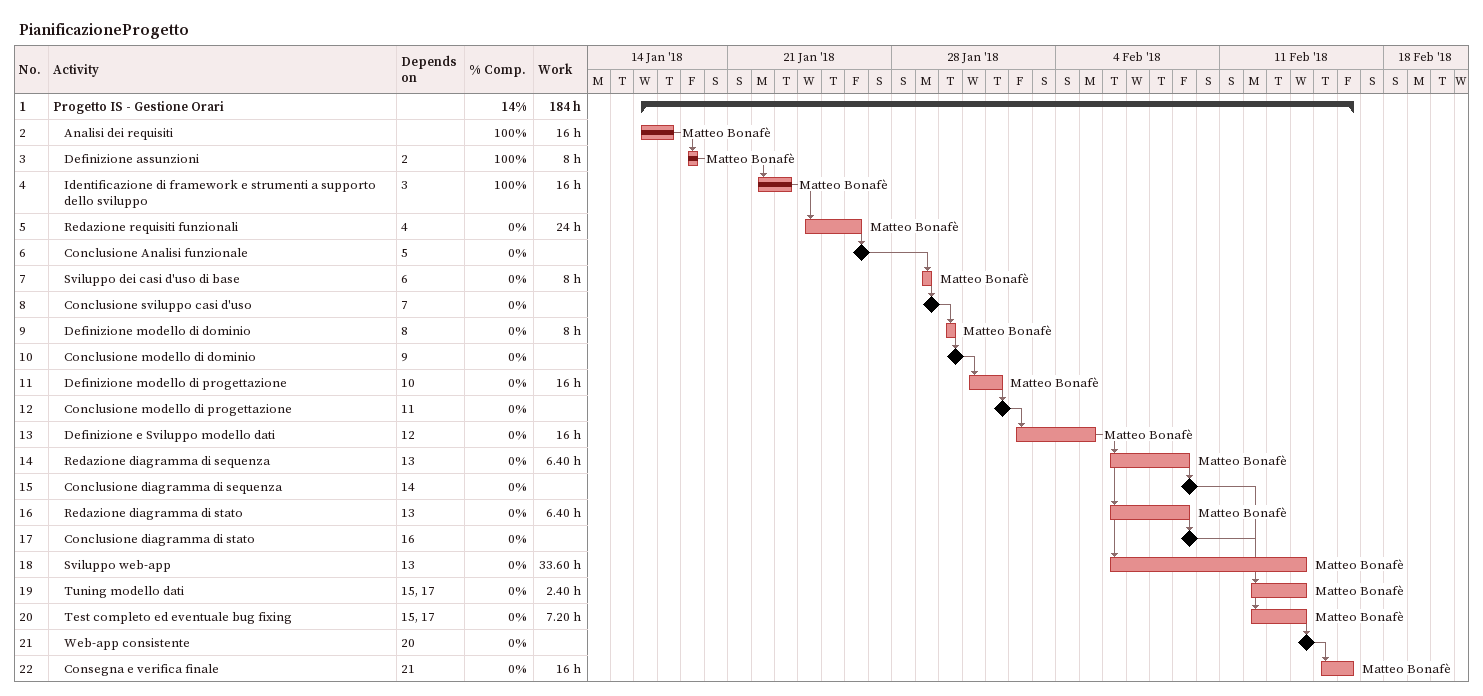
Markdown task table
PianificazioneProgetto

| ID | Level | Task | Start | Finish | Predecessors | Resources | % complete | Work (h) |
|---|---|---|---|---|---|---|---|---|
| 1 | 1 | **Progetto IS - Gestione Orari** | 2018-01-17 | 2018-02-16 |  |  | 14 | 184 |
| 2 | 2 | Analisi dei requisiti | 2018-01-17 | 2018-01-18 |  | Matteo Bonafè | 100 | 16 |
| 3 | 2 | Definizione assunzioni | 2018-01-19 | 2018-01-19 | 2 | Matteo Bonafè | 100 | 8 |
| 4 | 2 | Identificazione di framework e strumenti a supporto dello sviluppo | 2018-01-22 | 2018-01-23 | 3 | Matteo Bonafè | 100 | 16 |
| 5 | 2 | Redazione requisiti funzionali | 2018-01-24 | 2018-01-26 | 4 | Matteo Bonafè | 0 | 24 |
| 6 | 2 | Conclusione Analisi funzionale (milestone) | 2018-01-26 | 2018-01-26 | 5 |  | 0 |  |
| 7 | 2 | Sviluppo dei casi d'uso di base | 2018-01-29 | 2018-01-29 | 6 | Matteo Bonafè | 0 | 8 |
| 8 | 2 | Conclusione sviluppo casi d'uso (milestone) | 2018-01-29 | 2018-01-29 | 7 |  | 0 |  |
| 9 | 2 | Definizione modello di dominio | 2018-01-30 | 2018-01-30 | 8 | Matteo Bonafè | 0 | 8 |
| 10 | 2 | Conclusione modello di dominio (milestone) | 2018-01-30 | 2018-01-30 | 9 |  | 0 |  |
| 11 | 2 | Definizione modello di progettazione | 2018-01-31 | 2018-02-01 | 10 | Matteo Bonafè | 0 | 16 |
| 12 | 2 | Conclusione modello di progettazione (milestone) | 2018-02-01 | 2018-02-01 | 11 |  | 0 |  |
| 13 | 2 | Definizione e Sviluppo modello dati | 2018-02-02 | 2018-02-05 | 12 | Matteo Bonafè | 0 | 16 |
| 14 | 2 | Redazione diagramma di sequenza | 2018-02-06 | 2018-02-09 | 13 | Matteo Bonafè | 0 | 6.40 |
| 15 | 2 | Conclusione diagramma di sequenza (milestone) | 2018-02-09 | 2018-02-09 | 14 |  | 0 |  |
| 16 | 2 | Redazione diagramma di stato | 2018-02-06 | 2018-02-09 | 13 | Matteo Bonafè | 0 | 6.40 |
| 17 | 2 | Conclusione diagramma di stato (milestone) | 2018-02-09 | 2018-02-09 | 16 |  | 0 |  |
| 18 | 2 | Sviluppo web-app | 2018-02-06 | 2018-02-14 | 13 | Matteo Bonafè | 0 | 33.60 |
| 19 | 2 | Tuning modello dati | 2018-02-12 | 2018-02-14 | 15, 17 | Matteo Bonafè | 0 | 2.40 |
| 20 | 2 | Test completo ed eventuale bug fixing | 2018-02-12 | 2018-02-14 | 15, 17 | Matteo Bonafè | 0 | 7.20 |
| 21 | 2 | Web-app consistente (milestone) | 2018-02-14 | 2018-02-14 | 20 |  | 0 |  |
| 22 | 2 | Consegna e verifica finale | 2018-02-15 | 2018-02-16 | 21 | Matteo Bonafè | 0 | 16 |
